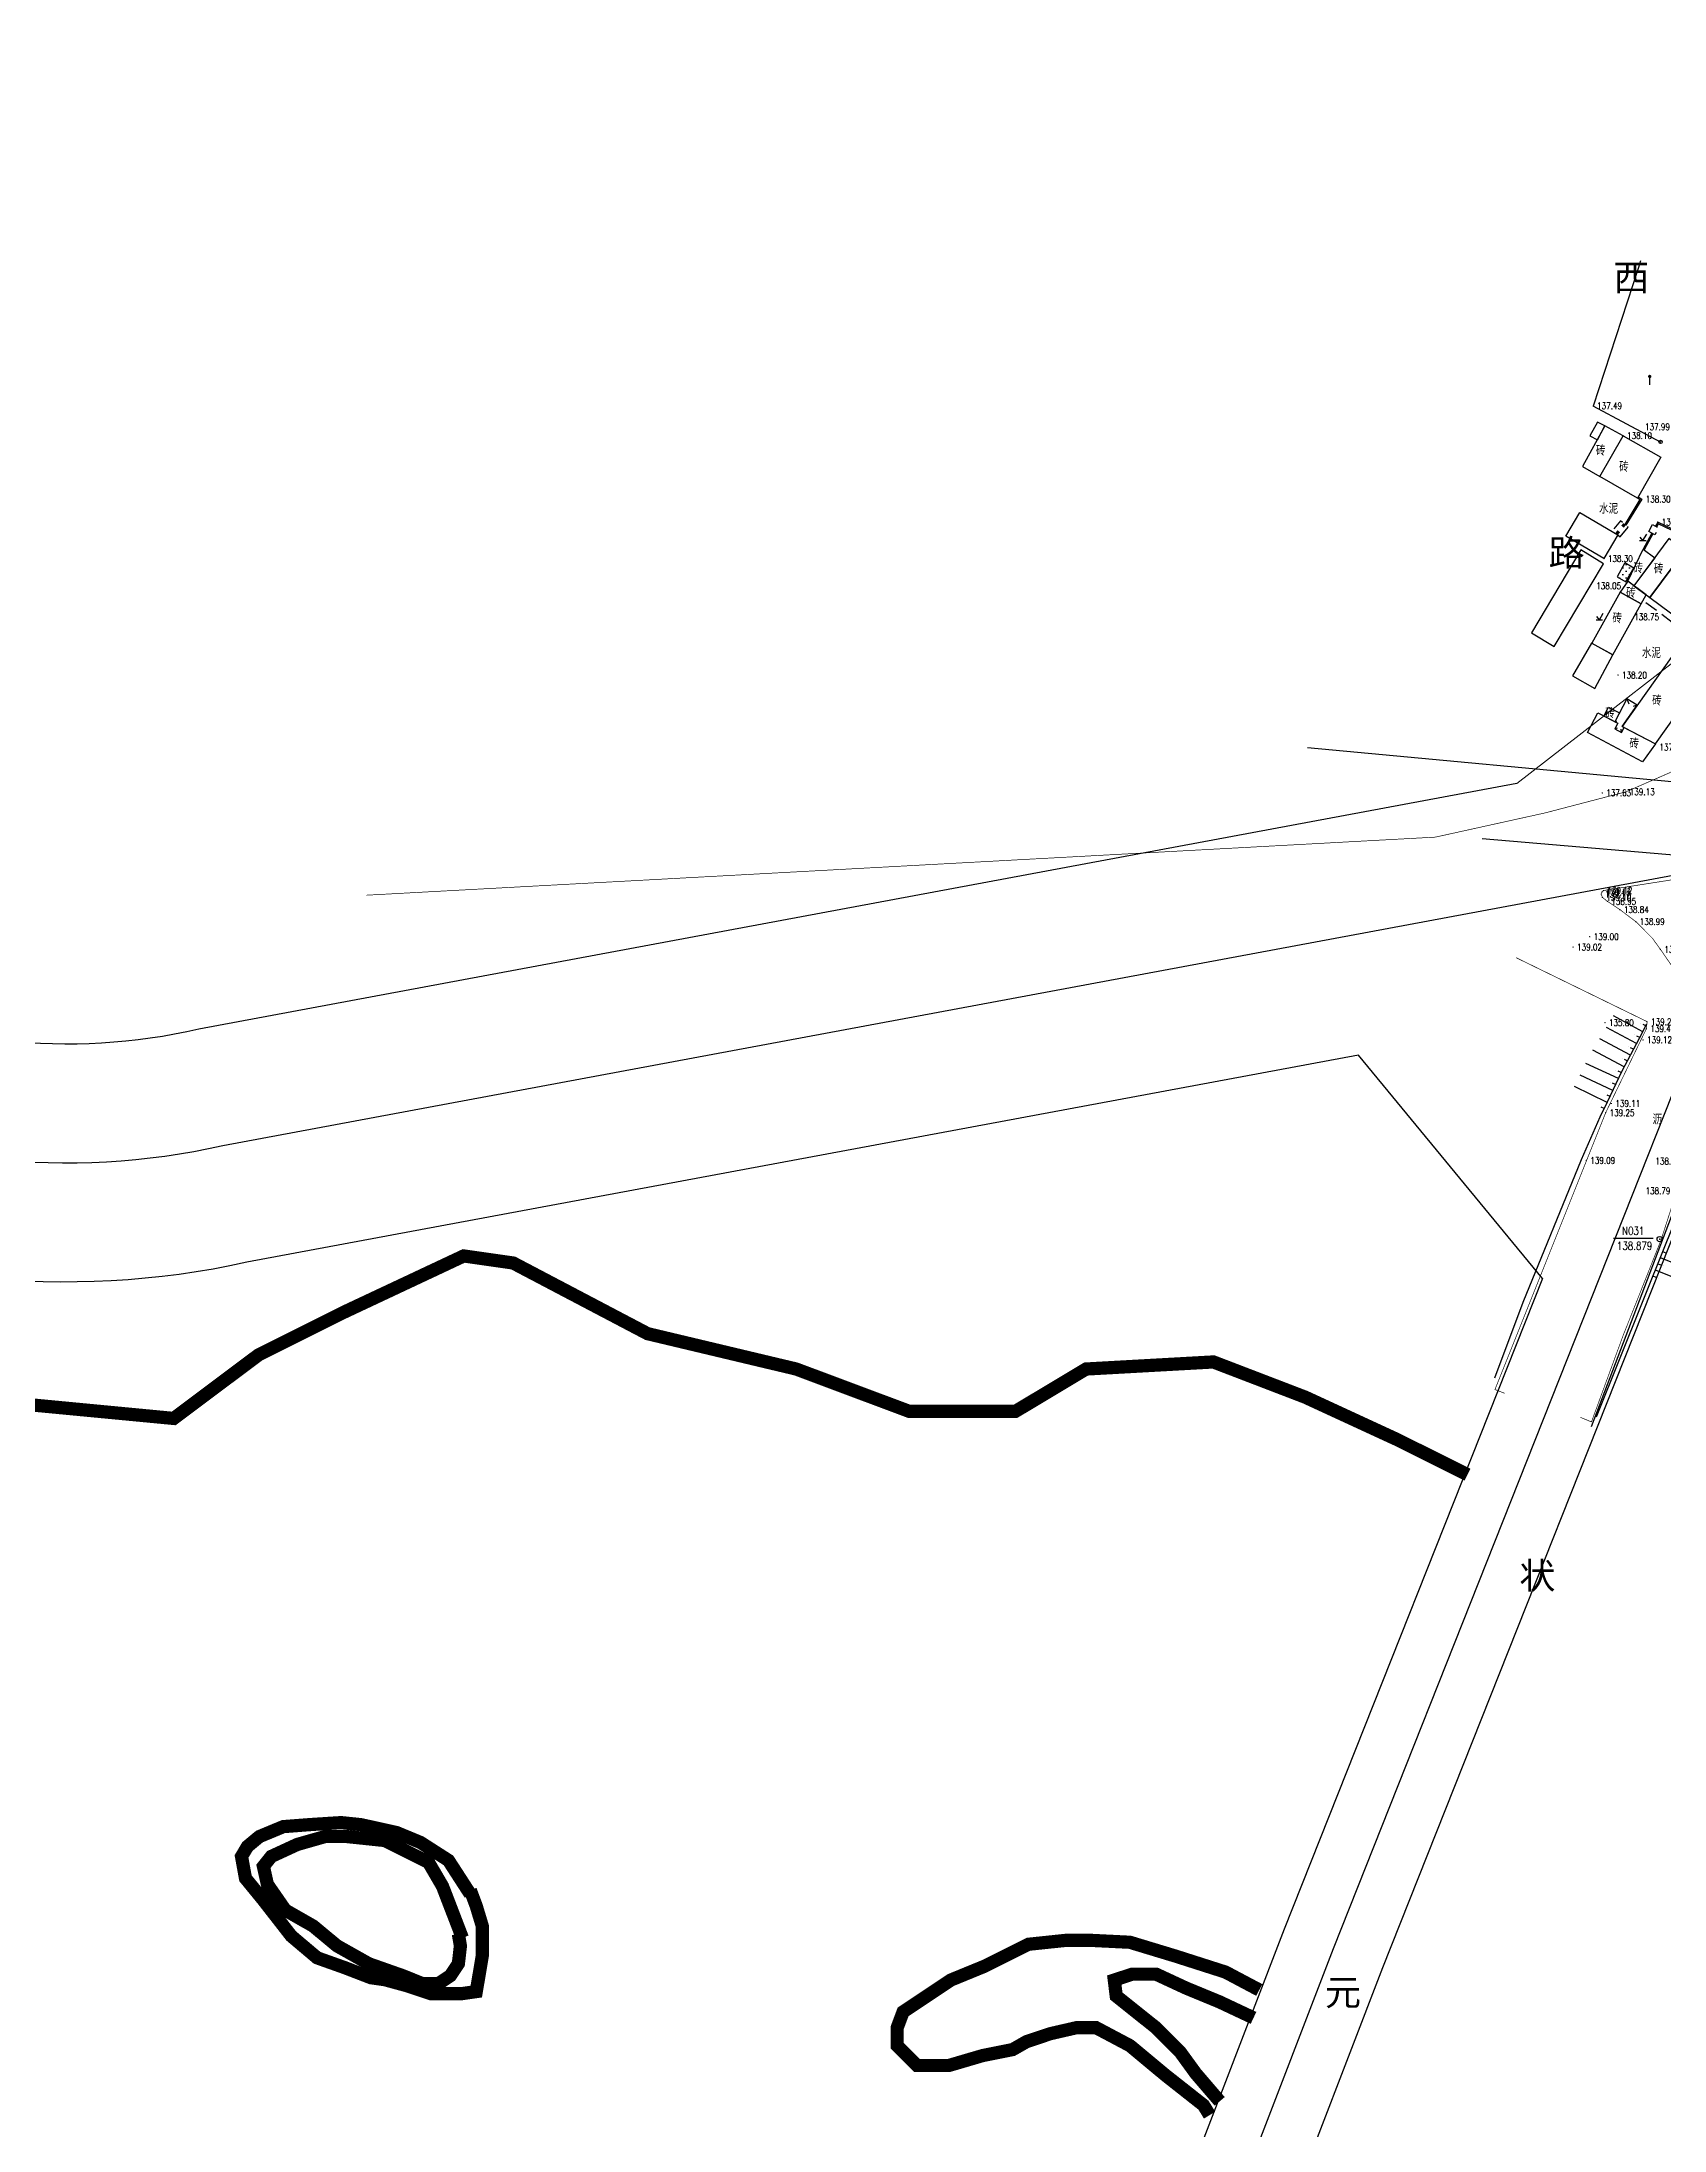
# Model space of a CAD drawing. Extents: x 529262 to 576451, y 2694391 to 2717535.
# Drawn here: x 563567.3 to 563812.8, y 2711219.7 to 2711535.7 of the extents above; entities that cross this region are included whole.
import ezdxf
from ezdxf.enums import TextEntityAlignment as Align
from ezdxf.xclip import XClip

# ---------------------------------------------------------------- set-up
doc = ezdxf.new("R2010")
doc.units = 0
doc.header["$XCLIPFRAME"] = 0
doc.linetypes.add('X5', pattern=[3, 2, -1])
for name, color, linetype in [('DLDW', 8, 'Continuous'), ('DLSS', 4, 'Continuous'), ('DMTZ', 8, 'Continuous'), ('GCD', 8, 'Continuous'), ('GXYZ', 8, 'Continuous'), ('JMD', 8, 'Continuous'), ('KZD', 8, 'Continuous'), ('PP-COM', 7, 'Continuous'), ('RD-中线', 40, 'Continuous'), ('RD-红线', 7, 'Continuous'), ('RD-路名', 7, 'Continuous'), ('ZBTZ', 8, 'Continuous'), ('ZJ', 7, 'Continuous'), ('河流', 4, 'Continuous')]:
    doc.layers.add(name, color=color, linetype=linetype)
doc.styles.add('HZ', font='rs.shx', dxfattribs={"width": 0.8, "bigfont": 'hztxt.shx'})
doc.styles.add('romanc', font='romanc.shx', dxfattribs={"width": 0.8})
doc.styles.add('黑体', font='simhei.ttf')
doc.linetypes.add('1161', pattern='A,0,[149,AAA.SHX,S=0.15,R=0,X=0,Y=0],-1.6', length=1.6)
doc.linetypes.add('444', pattern='A,4.5,[145,AAA.SHX,S=1,R=0,X=0,Y=1],4.5,-0.5,[146,AAA.SHX,S=1,R=0,X=0,Y=0],-0.5', length=10)

# ---------------------------------------------------------------- blocks, each defined once
blk = doc.blocks.new('A$C19FD0107')
at = {"layer": 'RD-中线', "color": 8, "linetype": 'Continuous', "flags": 128}
for points in [[(-7169.8, 17021.55), (-7403.32, 16978.02, -0.166572), (-7472.6, 16985.57), (-7618.92, 17055.64, 0.028698), (-7639.19, 17063.96), (-7704.69, 17086.53, -0.008019), (-7728.81, 17095.28), (-7905.62, 17162.63, 0.0103), (-7936.66, 17173.72), (-8246.28, 17277.27, -0.020432), (-8284.46, 17291.8), (-8672.27, 17457.8, 0.178017), (-8851.47, 17467.15), (-8908.82, 17449.4, -0.125365), (-9059.2, 17441.75, -0.089276), (-9159.68, 17481.5, 0.27148), (-9422.56, 17487.97), (-9683.77, 17343.37, -0.201718), (-9915.03, 17318.42), (-10135.93, 17384.49)], [(-7393.3, 16445.91), (-7331.33, 16606.32, 0.001946), (-7330.5, 16608.5), (-7322.99, 16628.38, -0.001527), (-7322.34, 16630.1), (-7235.29, 16856.55), (-7172.96, 17013.59, -0.014267), (-7166.2, 17029.31), (-7165.18, 17031.49)]]:
    blk.add_lwpolyline(points, format="xyb", dxfattribs=at)
at = {"layer": 'RD-红线', "color": 8, "linetype": 'Continuous', "flags": 128}
for points in [[(-7207.55, 17032.82), (-7406.97, 16995.66, -0.167296), (-7464.89, 17001.84), (-7611.14, 17071.88, 0.028698), (-7633.32, 17080.98), (-7698.83, 17103.55, -0.008019), (-7722.41, 17112.1), (-7899.22, 17179.45, 0.0103), (-7930.95, 17190.79), (-8240.58, 17294.34, -0.020432), (-8277.38, 17308.35), (-8665.18, 17474.35, 0.178017), (-8856.8, 17484.35), (-8914.14, 17466.59, -0.125365), (-9055.65, 17459.4, -0.089276), (-9150.2, 17496.8, 0.27148), (-9431.28, 17503.72), (-9692.49, 17359.12, -0.201718), (-9909.87, 17335.67), (-10130.78, 17401.74)], [(-7203.65, 16957.95), (-7231.47, 16991.74), (-7399.71, 16960.39, -0.166011), (-7480.31, 16969.31), (-7626.69, 17039.41, 0.028698), (-7645.05, 17046.94), (-7710.56, 17069.51, -0.008019), (-7735.22, 17078.46), (-7912.03, 17145.81, 0.0103), (-7942.37, 17156.65), (-8251.99, 17260.2, -0.020432), (-8291.54, 17275.25), (-8679.35, 17441.26, 0.178017), (-8846.15, 17449.96), (-8903.49, 17432.2, -0.096592), (-9026.42, 17418.92, -0.096592)]]:
    blk.add_lwpolyline(points, format="xyb", dxfattribs=at)
at = {"layer": 'RD-红线', "color": 8, "linetype": 'Continuous', "lineweight": 5}
blk.add_lwpolyline([(-7207.55, 17032.82), (-7171.36, 17060.91, 0.24251)], format="xyb", dxfattribs=at)
at = {"layer": 'RD-红线', "color": 8, "linetype": 'Continuous'}
for points in [[(-7174.94, 16986.91), (-7227.83, 16853.63), (-7313.4, 16631.05)], [(-7203.65, 16957.95), (-7242.74, 16859.46), (-7325.37, 16644.5)]]:
    blk.add_lwpolyline(points, dxfattribs=at)
at = {"layer": '河流', "color": 8, "const_width": 2}
for points in [[(-7214.99, 16928.25), (-7225.61, 16933.55), (-7239.52, 16939.97), (-7253.44, 16945.31), (-7272.7, 16944.24), (-7283.4, 16937.83), (-7299.46, 16937.83), (-7316.58, 16944.24), (-7339.06, 16949.59), (-7359.39, 16960.28), (-7366.88, 16961.35), (-7385.08, 16952.8), (-7397.92, 16946.38), (-7410.76, 16936.76), (-7435.75, 16939.14)], [(-7365.88, 16864.77), (-7369.19, 16869.88), (-7373.41, 16872.59), (-7377.02, 16874.09), (-7382.44, 16875.29), (-7385.45, 16875.6), (-7390.27, 16875.29), (-7394.18, 16874.99), (-7397.79, 16873.49), (-7399.6, 16871.99), (-7400.5, 16870.48), (-7399.9, 16867.17), (-7397.19, 16863.86), (-7392.98, 16858.45), (-7389.06, 16855.14), (-7384.85, 16853.64), (-7380.93, 16852.13), (-7378.83, 16851.83), (-7375.51, 16850.93), (-7371.9, 16849.73), (-7367.08, 16849.73), (-7364.98, 16850.03), (-7364.07, 16855.44), (-7364.07, 16859.95), (-7364.98, 16862.96), (-7365.88, 16865.37)], [(-7365.88, 16864.77), (-7369.19, 16869.88), (-7373.41, 16872.59), (-7377.02, 16874.09), (-7382.44, 16875.29), (-7385.45, 16875.6), (-7390.27, 16875.29), (-7394.18, 16874.99), (-7397.79, 16873.49), (-7399.6, 16871.99), (-7400.5, 16870.48), (-7399.9, 16867.17), (-7397.19, 16863.86), (-7392.98, 16858.45), (-7389.06, 16855.14), (-7384.85, 16853.64), (-7380.93, 16852.13), (-7378.83, 16851.83), (-7375.51, 16850.93), (-7371.9, 16849.73), (-7367.08, 16849.73), (-7364.98, 16850.03), (-7364.07, 16855.44), (-7364.07, 16859.95), (-7364.98, 16862.96), (-7365.88, 16865.37)], [(-7367.08, 16858.15), (-7370.09, 16865.97), (-7372.2, 16869.58), (-7378.83, 16872.89), (-7384.55, 16873.49), (-7387.86, 16873.49), (-7392.07, 16872.29), (-7395.99, 16870.48), (-7397.19, 16868.98), (-7396.59, 16866.27), (-7393.88, 16862.36), (-7389.66, 16859.95), (-7386.05, 16856.95), (-7381.23, 16854.24), (-7376.12, 16852.44), (-7373.11, 16851.23), (-7370.7, 16851.23), (-7368.89, 16852.44), (-7367.69, 16854.24), (-7367.38, 16856.95), (-7367.69, 16858.75)], [(-7367.08, 16858.15), (-7370.09, 16865.97), (-7372.2, 16869.58), (-7378.83, 16872.89), (-7384.55, 16873.49), (-7387.86, 16873.49), (-7392.07, 16872.29), (-7395.99, 16870.48), (-7397.19, 16868.98), (-7396.59, 16866.27), (-7393.88, 16862.36), (-7389.66, 16859.95), (-7386.05, 16856.95), (-7381.23, 16854.24), (-7376.12, 16852.44), (-7373.11, 16851.23), (-7370.7, 16851.23), (-7368.89, 16852.44), (-7367.69, 16854.24), (-7367.38, 16856.95), (-7367.69, 16858.75)], [(-7246.5, 16850.27), (-7251.61, 16852.98), (-7259.14, 16855.39), (-7266.07, 16857.49), (-7272.09, 16857.79), (-7275.7, 16857.79), (-7281.42, 16857.19), (-7288.04, 16853.88), (-7293.16, 16851.78), (-7295.87, 16849.97), (-7300.39, 16846.97), (-7301.29, 16844.56), (-7301.29, 16841.85), (-7300.69, 16841.25), (-7298.28, 16838.85), (-7293.46, 16838.85), (-7288.35, 16840.35), (-7283.83, 16841.25), (-7281.72, 16842.45), (-7278.11, 16843.66), (-7274.19, 16844.56), (-7271.18, 16844.56), (-7266.07, 16841.85), (-7260.65, 16837.34), (-7254.93, 16832.83), (-7254.02, 16831.33)], [(-7246.5, 16850.27), (-7251.61, 16852.98), (-7259.14, 16855.39), (-7266.07, 16857.49), (-7272.09, 16857.79), (-7275.7, 16857.79), (-7281.42, 16857.19), (-7288.04, 16853.88), (-7293.16, 16851.78), (-7295.87, 16849.97), (-7300.39, 16846.97), (-7301.29, 16844.56), (-7301.29, 16841.85), (-7300.69, 16841.25), (-7298.28, 16838.85), (-7293.46, 16838.85), (-7288.35, 16840.35), (-7283.83, 16841.25), (-7281.72, 16842.45), (-7278.11, 16843.66), (-7274.19, 16844.56), (-7271.18, 16844.56), (-7266.07, 16841.85), (-7260.65, 16837.34), (-7254.93, 16832.83), (-7254.02, 16831.33)], [(-7247.37, 16846.05), (-7252.49, 16848.46), (-7257.6, 16850.57), (-7262.12, 16852.67), (-7265.73, 16852.67), (-7268.44, 16851.77), (-7268.14, 16849.36), (-7262.12, 16844.55), (-7258.51, 16840.94), (-7256.1, 16837.63), (-7252.49, 16833.42)], [(-7247.37, 16846.05), (-7252.49, 16848.46), (-7257.6, 16850.57), (-7262.12, 16852.67), (-7265.73, 16852.67), (-7268.44, 16851.77), (-7268.14, 16849.36), (-7262.12, 16844.55), (-7258.51, 16840.94), (-7256.1, 16837.63), (-7252.49, 16833.42)]]:
    blk.add_lwpolyline(points, dxfattribs=at)
blk = doc.blocks.new('gc002')
at = {"color": 8, "const_width": 1}
blk.add_lwpolyline([(-0.5, 0), (0.5, 0)], dxfattribs=at)
blk = doc.blocks.new('gc123')
at = {"color": 8}
for p, q in [((-1, 0), (1, 0)), ((0, 0), (-0.8, 1)), ((0, 0), (1.2, 2))]:
    blk.add_line(p, q, dxfattribs=at)
blk = doc.blocks.new('GC200')
at = {"linetype": 'Continuous', "const_width": 0.2, "flags": 128}
blk.add_lwpolyline([(-0.1, 0, 1), (0.1, 0, 1)], format="xyb", close=True, dxfattribs=at)
blk = doc.blocks.new('gc165')
at = {"color": 8}
blk.add_line((0, 0), (0, 2), dxfattribs=at)
at = {"color": 8, "const_width": 0.5}
blk.add_lwpolyline([(-0.25, 2.5, 1), (0.25, 2.5, 1)], format="xyb", close=True, dxfattribs=at)
blk = doc.blocks.new('gc170')
at = {"color": 8, "linetype": 'Continuous'}
blk.add_circle((0, 0), 0.5, dxfattribs=at)
blk = doc.blocks.new('gc117')
at = {"color": 8}
blk.add_circle((0, 0), 0.8, dxfattribs=at)
blk.add_point((0, 0), dxfattribs=at)

msp = doc.modelspace()

# ---------------------------------------------------------------- hatches: boundary and pattern name
at = {"layer": 'DLDW', "linetype": 'Continuous', "lineweight": -2}
h = msp.add_hatch(dxfattribs=at)
h.set_pattern_fill('1061', color=256, scale=0.5, style=0)
h.set_pattern_definition([(0, (114.99765, 2.56804), (0.5, 0.5), [0, -1]), (0, (115.49765, 3.06804), (0.5, 0.5), [0, -1])])
h.paths.add_polyline_path([(563805.625, 2711454.74), (563806.957, 2711453.965), (563808.163, 2711456.039), (563806.831, 2711456.814)])

# ---------------------------------------------------------------- linework, layer by layer
at = {"layer": 'DLDW', "linetype": 'Continuous', "lineweight": -2, "flags": 128}
for points, elevation in [([(563803.795, 2711477.545), (563802.678, 2711478.141), (563801.491, 2711476.052), (563802.665, 2711475.426)], 137.263), ([(563805.625, 2711454.74), (563806.957, 2711453.965), (563808.163, 2711456.039), (563806.831, 2711456.814)], 138.151)]:
    msp.add_lwpolyline(points, close=True, dxfattribs=dict(at, elevation=elevation))
at = {"layer": 'DLSS', "linetype": 'Continuous', "const_width": 0.1, "flags": 128}
for points in [[(563876.028, 2711521.486), (563839.516, 2711453.193), (563836.721, 2711447.607), (563836.417, 2711447.185), (563830.588, 2711440.046), (563821.426, 2711430.509), (563818.307, 2711427.91), (563813.569, 2711425.062), (563806.966, 2711422.185), (563794.742, 2711418.994), (563778.152, 2711415.331), (563616.401, 2711406.543)], [(563790.345, 2711397.093), (563810.181, 2711387.407), (563810.075, 2711386.345), (563803.904, 2711373.621)], [(563803.904, 2711373.621), (563792.272, 2711344.533), (563787.154, 2711331.732), (563788.618, 2711331.175)]]:
    msp.add_lwpolyline(points, dxfattribs=at)
msp.add_lwpolyline([(563803.579, 2711407.249), (563803.35, 2711407.012), (563803.233, 2711406.696), (563803.417, 2711406.217), (563804.163, 2711405.612), (563806.069, 2711404.354), (563808.48, 2711402.54), (563810.977, 2711400.032), (563812.199, 2711398.34), (563813.806, 2711396.014), (563814.391, 2711395.91), (563814.708, 2711396.3), (563815.241, 2711397.345), (563819.586, 2711409.079), (563819.54, 2711409.683), (563819.325, 2711409.71)], close=True, dxfattribs=at)
at = {"layer": 'DLSS', "linetype": 'Continuous', "lineweight": -2, "const_width": 0.1, "flags": 128}
msp.add_lwpolyline([(563842.88, 2711404.403), (563839.755, 2711401.702), (563837.416, 2711399.395), (563834.773, 2711396.557), (563831.722, 2711393.29), (563829.063, 2711389.946), (563826.913, 2711386.655), (563824.85, 2711382.971), (563820.093, 2711374.077), (563815.084, 2711363.066), (563812.278, 2711354.336), (563806.575, 2711339.989), (563801.758, 2711326.839), (563800.091, 2711327.53)], dxfattribs=at)
at = {"layer": 'DMTZ', "linetype": 'Continuous', "lineweight": -2}
for p, q in [((563808.586, 2711384.115), (563804.032, 2711386.522)), ((563809.528, 2711385.879), (563805.074, 2711388.279)), ((563809.054, 2711384.999), (563808.614, 2711385.236)), ((563810.003, 2711386.759), (563809.563, 2711386.997)), ((563806.717, 2711380.579), (563801.98, 2711383.083)), ((563807.652, 2711382.347), (563803.006, 2711384.802)), ((563808.119, 2711383.231), (563807.677, 2711383.464)), ((563804.992, 2711376.97), (563800.045, 2711379.285)), ((563805.839, 2711378.782), (563800.925, 2711381.081)), ((563806.263, 2711379.688), (563805.81, 2711379.9)), ((563807.184, 2711381.463), (563806.742, 2711381.696)), ((563804.141, 2711375.16), (563799.214, 2711377.606)), ((563804.568, 2711376.065), (563804.115, 2711376.277)), ((563805.416, 2711377.876), (563804.963, 2711378.088)), ((563803.697, 2711374.265), (563803.249, 2711374.487))]:
    msp.add_line(p, q, dxfattribs=at)
at = {"layer": 'DMTZ', "linetype": 'Continuous'}
for p, q in [((563811.78, 2711350.777, 138.2), (563812.244, 2711350.591, 138.2)), ((563812.152, 2711351.705, 138.2), (563818.148, 2711349.3, 138.2)), ((563812.524, 2711352.633, 138.2), (563812.988, 2711352.447, 138.2)), ((563811.036, 2711348.92, 138.2), (563811.5, 2711348.734, 138.2)), ((563811.408, 2711349.849, 138.2), (563817.564, 2711347.38, 138.2))]:
    msp.add_line(p, q, dxfattribs=at)
at = {"layer": 'DMTZ', "linetype": 'Continuous', "lineweight": -2, "flags": 128}
msp.add_lwpolyline([(563787.122, 2711333.517), (563791.445, 2711344.975), (563800.25, 2711366.556), (563803.082, 2711373.025), (563804.207, 2711375.293), (563806.394, 2711379.967), (563809.019, 2711384.933), (563810.161, 2711387.053)], dxfattribs=at)
at = {"layer": 'DMTZ', "linetype": 'Continuous', "lineweight": -2, "elevation": 138.2, "flags": 128}
msp.add_lwpolyline([(563816.751, 2711363.005), (563816.704, 2711362.877), (563813.002, 2711353.824), (563802.475, 2711327.573)], dxfattribs=at)
at = {"layer": 'GXYZ', "linetype": 'Continuous', "lineweight": -2}
for p, q in [((563813.903, 2711423.721), (563758.812, 2711428.818)), ((563864.998, 2711408.276), (563785.232, 2711415.055))]:
    msp.add_line(p, q, dxfattribs=at)
at = {"layer": 'JMD', "linetype": 'Continuous', "lineweight": -2}
for p, q in [((563807.089, 2711462.736), (563806.918, 2711462.84)), ((563811.48, 2711462.432), (563811.657, 2711462.339)), ((563810.224, 2711460.122), (563810.4, 2711460.028)), ((563807.097, 2711436.259, 140.838), (563807.395, 2711435.489)), ((563805.287, 2711432.8), (563805.601, 2711432.879)), ((563808.689, 2711435.3), (563808.076, 2711435.115)), ((563805.295, 2711431.743), (563805.679, 2711431.852)), ((563806.311, 2711431.142), (563806.272, 2711431.675))]:
    msp.add_line(p, q, dxfattribs=at)
at = {"layer": 'JMD', "linetype": 'Continuous', "lineweight": -2, "flags": 128}
for points in [[(563803.022, 2711469.9), (563806.542, 2711476.08), (563803.795, 2711477.545), (563800.399, 2711471.394)], [(563809.278, 2711450.615), (563810.048, 2711452.002), (563807.254, 2711454.078), (563806.076, 2711452.393)], [(563798.911, 2711439.758), (563802.29, 2711437.828), (563804.992, 2711442.898), (563801.758, 2711444.694)], [(563811.447, 2711429.424), (563818.431, 2711439.24), (563813.805, 2711442.531), (563806.413, 2711432.083)], [(563803.648, 2711433.658), (563804.353, 2711435.005), (563805.992, 2711434.147), (563805.287, 2711432.8)]]:
    msp.add_lwpolyline(points, close=True, dxfattribs=at)
for points, elevation in [([(563806.542, 2711476.08), (563812.261, 2711472.823), (563808.741, 2711466.643), (563803.022, 2711469.9)], 138.805), ([(563805.773, 2711461.072), (563803.643, 2711457.47), (563797.888, 2711460.873), (563800.018, 2711464.475)], 138.35), ([(563796.11, 2711444.181), (563803.598, 2711456.702), (563800.139, 2711458.782), (563792.697, 2711446.228)], 136.22), ([(563808.194, 2711453.38), (563810.579, 2711451.607), (563815.872, 2711458.728), (563813.488, 2711460.501)], 138.747), ([(563810.579, 2711451.607), (563818.602, 2711445.643), (563823.895, 2711452.764), (563815.872, 2711458.728)], 138.747), ([(563809.278, 2711450.615), (563806.076, 2711452.393), (563801.79, 2711444.676), (563804.992, 2711442.898)], 138.517), ([(563807.097, 2711436.259), (563805.287, 2711432.8), (563805.73, 2711432.568), (563805.295, 2711431.743), (563806.311, 2711431.142), (563806.722, 2711431.92), (563806.413, 2711432.083), (563808.689, 2711435.3)], 140.838), ([(563811.447, 2711429.424), (563809.497, 2711426.733), (563801.145, 2711431.145), (563802.727, 2711434.14), (563805.73, 2711432.568), (563805.295, 2711431.743), (563806.311, 2711431.142), (563806.722, 2711431.92), (563806.722, 2711431.92)], 137.9)]:
    msp.add_lwpolyline(points, close=True, dxfattribs=dict(at, elevation=elevation))
for points in [[(563808.741, 2711466.643), (563809.093, 2711466.416), (563806.797, 2711462.641)], [(563808.848, 2711466.83), (563809.362, 2711466.473), (563806.968, 2711462.537)]]:
    msp.add_lwpolyline(points, dxfattribs=at)
at = {"layer": 'JMD', "linetype": 'X5', "lineweight": -2, "flags": 128}
for points, elevation in [([(563806.113, 2711460.794), (563807.308, 2711462.259), (563806.146, 2711463.207), (563804.951, 2711461.742)], 138.35), ([(563810.458, 2711461.563), (563811.016, 2711462.625), (563811.901, 2711462.16), (563811.343, 2711461.097)], 138.476)]:
    msp.add_lwpolyline(points, close=True, dxfattribs=dict(at, elevation=elevation))
at = {"layer": 'JMD', "linetype": 'Continuous', "flags": 128}
for points in [[(563810.885, 2711461.338), (563809.563, 2711458.906)], [(563811.062, 2711461.245), (563809.725, 2711458.786)], [(563811.48, 2711462.432), (563811.458, 2711462.393)], [(563811.657, 2711462.339), (563811.635, 2711462.3)]]:
    msp.add_lwpolyline(points, dxfattribs=at)
at = {"layer": 'JMD', "linetype": 'Continuous', "lineweight": -2, "elevation": 139.245, "flags": 128}
for points in [[(563829.253, 2711454.673), (563811.779, 2711463.001), (563811.459, 2711462.392)], [(563829.139, 2711454.506), (563811.866, 2711462.738), (563811.635, 2711462.3)]]:
    msp.add_lwpolyline(points, dxfattribs=at)
at = {"layer": 'JMD', "linetype": 'Continuous', "flags": 128}
msp.add_lwpolyline([(563807.254, 2711454.078), (563809.563, 2711458.906), (563811.327, 2711457.594), (563808.194, 2711453.38)], close=True, dxfattribs=at)
at = {"layer": 'JMD', "linetype": 'X5', "lineweight": -2, "flags": 128}
msp.add_lwpolyline([(563818.602, 2711445.643), (563818.602, 2711445.643), (563818.005, 2711444.84), (563809.982, 2711450.804), (563810.579, 2711451.607)], dxfattribs=at)
at = {"layer": 'JMD', "linetype": '444', "lineweight": -2, "elevation": 138.24, "flags": 128}
msp.add_lwpolyline([(563801.765, 2711326.14), (563816.707, 2711365.317), (563820.683, 2711373.816), (563826.965, 2711385.446), (563831.267, 2711391.537), (563834.102, 2711394.868), (563839.63, 2711401.146), (563842.88, 2711404.403)], dxfattribs=at)
at = {"layer": 'KZD', "linetype": 'Continuous'}
msp.add_line((563805.077, 2711354.658, -138.879), (563811.077, 2711354.658, -138.879), dxfattribs=at)
at = {"layer": 'ZBTZ', "linetype": '1161', "flags": 128}
for points in [[(563802.067, 2711480.599), (563808.906, 2711501.6), (563809.213, 2711502.568)], [(563801.967, 2711480.599), (563812.16, 2711475.137)]]:
    msp.add_lwpolyline(points, dxfattribs=at)

# ---------------------------------------------------------------- block references
at = {"layer": 'DMTZ', "linetype": 'Continuous', "lineweight": -2, "xscale": 0.125, "yscale": 0.125}
for p in [(563808.262, 2711385.426), (563809.21, 2711387.186), (563807.323, 2711383.651), (563805.448, 2711380.069), (563806.389, 2711381.883), (563803.753, 2711376.446), (563804.6, 2711378.258)]:
    msp.add_blockref('GC200', p, dxfattribs=at)
at = {"layer": 'DMTZ', "linetype": 'Continuous', "xscale": 0.125, "yscale": 0.125}
for p in [(563812.615, 2711350.442, 138.2), (563811.871, 2711348.585, 138.2)]:
    msp.add_blockref('GC200', p, dxfattribs=at)
at = {"layer": 'GCD', "linetype": 'Continuous', "lineweight": -2}
ref = msp.add_blockref('GC200', (563802.017, 2711480.599, 137.493), dxfattribs=dict(at, xscale=0.5, yscale=0.5, zscale=0.5))
ref.add_attrib('height', '137.49', dxfattribs={"linetype": 'Continuous', "lineweight": -2, "height": 1, "style": 'HZ', "width": 0.8}).set_placement((563802.617, 2711480.599, 137.493), align=Align.MIDDLE_LEFT)
ref = msp.add_blockref('GC200', (563812.21, 2711475.137, 137.992), dxfattribs=dict(at, xscale=0.5, yscale=0.5, zscale=0.5))
ref.add_attrib('height', '137.99', dxfattribs={"linetype": 'Continuous', "lineweight": -2, "height": 1, "style": 'HZ', "width": 0.8}).set_placement((563809.863, 2711477.423, 137.992), align=Align.MIDDLE_LEFT)
at = {"layer": 'GCD', "linetype": 'Continuous'}
ref = msp.add_blockref('GC200', (563806.542, 2711476.08, 138.1), dxfattribs=dict(at, xscale=0.5, yscale=0.5, zscale=0.5))
ref.add_attrib('height', '138.10', dxfattribs={"linetype": 'Continuous', "height": 1, "style": 'HZ', "width": 0.8}).set_placement((563807.142, 2711476.08, 138.1), align=Align.MIDDLE_LEFT)
ref = msp.add_blockref('GC200', (563809.362, 2711466.473, 138.3), dxfattribs=dict(at, xscale=0.5, yscale=0.5, zscale=0.5))
ref.add_attrib('height', '138.30', dxfattribs={"linetype": 'Continuous', "height": 1, "style": 'HZ', "width": 0.8}).set_placement((563809.962, 2711466.473, 138.3), align=Align.MIDDLE_LEFT)
at = {"layer": 'GCD', "linetype": 'Continuous', "lineweight": -2}
ref = msp.add_blockref('GC200', (563811.779, 2711463.001, 138.411), dxfattribs=dict(at, xscale=0.5, yscale=0.5, zscale=0.5))
ref.add_attrib('height', '138.41', dxfattribs={"linetype": 'Continuous', "lineweight": -2, "height": 1, "style": 'HZ', "width": 0.8}).set_placement((563812.379, 2711463.001, 138.411), align=Align.MIDDLE_LEFT)
ref = msp.add_blockref('GC200', (563803.643, 2711457.47, 138.304), dxfattribs=dict(at, xscale=0.5, yscale=0.5, zscale=0.5))
ref.add_attrib('height', '138.30', dxfattribs={"linetype": 'Continuous', "lineweight": -2, "height": 1, "style": 'HZ', "width": 0.8}).set_placement((563804.243, 2711457.47, 138.304), align=Align.MIDDLE_LEFT)
ref = msp.add_blockref('GC200', (563806.076, 2711452.393, 138.052), dxfattribs=dict(at, xscale=0.5, yscale=0.5, zscale=0.5))
ref.add_attrib('height', '138.05', dxfattribs={"linetype": 'Continuous', "lineweight": -2, "height": 1, "style": 'HZ', "width": 0.8}).set_placement((563802.477, 2711453.354, 138.052), align=Align.MIDDLE_LEFT)
ref = msp.add_blockref('GC200', (563810.579, 2711451.607, 138.747), dxfattribs=dict(at, xscale=0.5, yscale=0.5, zscale=0.5))
ref.add_attrib('height', '138.75', dxfattribs={"linetype": 'Continuous', "lineweight": -2, "height": 1, "style": 'HZ', "width": 0.8}).set_placement((563808.222, 2711448.651, 138.747), align=Align.MIDDLE_LEFT)
ref = msp.add_blockref('GC200', (563805.783, 2711439.853, 138.202), dxfattribs=dict(at, xscale=0.5, yscale=0.5, zscale=0.5))
ref.add_attrib('height', '138.20', dxfattribs={"linetype": 'Continuous', "lineweight": -2, "height": 1, "style": 'HZ', "width": 0.8}).set_placement((563806.383, 2711439.853, 138.202), align=Align.MIDDLE_LEFT)
ref = msp.add_blockref('GC200', (563811.447, 2711429.424, 137.9), dxfattribs=dict(at, xscale=0.5, yscale=0.5, zscale=0.5))
ref.add_attrib('height', '137.90', dxfattribs={"linetype": 'Continuous', "lineweight": -2, "height": 1, "style": 'HZ', "width": 0.8}).set_placement((563812.047, 2711428.924, 137.9), align=Align.MIDDLE_LEFT)
ref = msp.add_blockref('GC200', (563803.394, 2711422.022, 137.631), dxfattribs=dict(at, xscale=0.5, yscale=0.5, zscale=0.5))
ref.add_attrib('height', '137.63', dxfattribs={"linetype": 'Continuous', "lineweight": -2, "height": 1, "style": 'HZ', "width": 0.8}).set_placement((563803.994, 2711422.022, 137.631), align=Align.MIDDLE_LEFT)
at = {"layer": 'GCD', "linetype": 'Continuous'}
ref = msp.add_blockref('GC200', (563806.959, 2711422.183, 139.126), dxfattribs=dict(at, xscale=0.5, yscale=0.5, zscale=0.5))
ref.add_attrib('height', '139.13', dxfattribs={"linetype": 'Continuous', "height": 1, "style": 'HZ', "width": 0.8}).set_placement((563807.559, 2711422.183, 139.126), align=Align.MIDDLE_LEFT)
ref = msp.add_blockref('GC200', (563803.343, 2711407.01, 139.129), dxfattribs=dict(at, xscale=0.5, yscale=0.5, zscale=0.5))
ref.add_attrib('height', '139.13', dxfattribs={"linetype": 'Continuous', "height": 1, "style": 'HZ', "width": 0.8}).set_placement((563803.943, 2711407.01, 139.129), align=Align.MIDDLE_LEFT)
ref = msp.add_blockref('GC200', (563803.572, 2711407.247, 139.123), dxfattribs=dict(at, xscale=0.5, yscale=0.5, zscale=0.5))
ref.add_attrib('height', '139.12', dxfattribs={"linetype": 'Continuous', "height": 1, "style": 'HZ', "width": 0.8}).set_placement((563804.172, 2711407.247, 139.123), align=Align.MIDDLE_LEFT)
ref = msp.add_blockref('GC200', (563803.226, 2711406.694, 139.11), dxfattribs=dict(at, xscale=0.5, yscale=0.5, zscale=0.5))
ref.add_attrib('height', '139.11', dxfattribs={"linetype": 'Continuous', "height": 1, "style": 'HZ', "width": 0.8}).set_placement((563803.826, 2711406.694, 139.11), align=Align.MIDDLE_LEFT)
ref = msp.add_blockref('GC200', (563803.41, 2711406.215, 139.099), dxfattribs=dict(at, xscale=0.5, yscale=0.5, zscale=0.5))
ref.add_attrib('height', '139.10', dxfattribs={"linetype": 'Continuous', "height": 1, "style": 'HZ', "width": 0.8}).set_placement((563804.01, 2711406.215, 139.099), align=Align.MIDDLE_LEFT)
ref = msp.add_blockref('GC200', (563804.156, 2711405.61, 138.949), dxfattribs=dict(at, xscale=0.5, yscale=0.5, zscale=0.5))
ref.add_attrib('height', '138.95', dxfattribs={"linetype": 'Continuous', "height": 1, "style": 'HZ', "width": 0.8}).set_placement((563804.756, 2711405.61, 138.949), align=Align.MIDDLE_LEFT)
ref = msp.add_blockref('GC200', (563806.062, 2711404.352, 138.843), dxfattribs=dict(at, xscale=0.5, yscale=0.5, zscale=0.5))
ref.add_attrib('height', '138.84', dxfattribs={"linetype": 'Continuous', "height": 1, "style": 'HZ', "width": 0.8}).set_placement((563806.662, 2711404.352, 138.843), align=Align.MIDDLE_LEFT)
ref = msp.add_blockref('GC200', (563808.473, 2711402.538, 138.992), dxfattribs=dict(at, xscale=0.5, yscale=0.5, zscale=0.5))
ref.add_attrib('height', '138.99', dxfattribs={"linetype": 'Continuous', "height": 1, "style": 'HZ', "width": 0.8}).set_placement((563809.073, 2711402.538, 138.992), align=Align.MIDDLE_LEFT)
ref = msp.add_blockref('GC200', (563798.987, 2711398.693, 139.021), dxfattribs=dict(at, xscale=0.5, yscale=0.5, zscale=0.5))
ref.add_attrib('height', '139.02', dxfattribs={"linetype": 'Continuous', "height": 1, "style": 'HZ', "width": 0.8}).set_placement((563799.587, 2711398.693, 139.021), align=Align.MIDDLE_LEFT)
ref = msp.add_blockref('GC200', (563801.497, 2711400.264, 139.003), dxfattribs=dict(at, xscale=0.5, yscale=0.5, zscale=0.5))
ref.add_attrib('height', '139.00', dxfattribs={"linetype": 'Continuous', "height": 1, "style": 'HZ', "width": 0.8}).set_placement((563802.097, 2711400.264, 139.003), align=Align.MIDDLE_LEFT)
ref = msp.add_blockref('GC200', (563812.192, 2711398.338, 139.114), dxfattribs=dict(at, xscale=0.5, yscale=0.5, zscale=0.5))
ref.add_attrib('height', '139.11', dxfattribs={"linetype": 'Continuous', "height": 1, "style": 'HZ', "width": 0.8}).set_placement((563812.792, 2711398.338, 139.114), align=Align.MIDDLE_LEFT)
at = {"layer": 'GCD', "linetype": 'Continuous', "lineweight": -2}
ref = msp.add_blockref('GC200', (563803.799, 2711387.251, 135.8), dxfattribs=dict(at, xscale=0.5, yscale=0.5, zscale=0.5))
ref.add_attrib('height', '135.80', dxfattribs={"linetype": 'Continuous', "lineweight": -2, "height": 1, "style": 'HZ', "width": 0.8}).set_placement((563804.399, 2711387.251, 135.8), align=Align.MIDDLE_LEFT)
at = {"layer": 'GCD', "linetype": 'Continuous'}
ref = msp.add_blockref('GC200', (563810.068, 2711386.343, 139.48), dxfattribs=dict(at, xscale=0.5, yscale=0.5, zscale=0.5))
ref.add_attrib('height', '139.48', dxfattribs={"linetype": 'Continuous', "height": 1, "style": 'HZ', "width": 0.8}).set_placement((563810.668, 2711386.343, 139.48), align=Align.MIDDLE_LEFT)
ref = msp.add_blockref('GC200', (563810.175, 2711387.378, 139.265), dxfattribs=dict(at, xscale=0.5, yscale=0.5, zscale=0.5))
ref.add_attrib('height', '139.27', dxfattribs={"linetype": 'Continuous', "height": 1, "style": 'HZ', "width": 0.8}).set_placement((563810.775, 2711387.378, 139.265), align=Align.MIDDLE_LEFT)
at = {"layer": 'GCD', "linetype": 'Continuous', "lineweight": -2}
ref = msp.add_blockref('GC200', (563809.568, 2711384.64, 139.117), dxfattribs=dict(at, xscale=0.5, yscale=0.5, zscale=0.5))
ref.add_attrib('height', '139.12', dxfattribs={"linetype": 'Continuous', "lineweight": -2, "height": 1, "style": 'HZ', "width": 0.8}).set_placement((563810.168, 2711384.64, 139.117), align=Align.MIDDLE_LEFT)
at = {"layer": 'GCD', "linetype": 'Continuous'}
ref = msp.add_blockref('GC200', (563803.897, 2711373.619, 139.25), dxfattribs=dict(at, xscale=0.5, yscale=0.5, zscale=0.5))
ref.add_attrib('height', '139.25', dxfattribs={"linetype": 'Continuous', "height": 1, "style": 'HZ', "width": 0.8}).set_placement((563804.497, 2711373.619, 139.25), align=Align.MIDDLE_LEFT)
at = {"layer": 'GCD', "linetype": 'Continuous', "lineweight": -2}
ref = msp.add_blockref('GC200', (563804.768, 2711375.023, 139.107), dxfattribs=dict(at, xscale=0.5, yscale=0.5, zscale=0.5))
ref.add_attrib('height', '139.11', dxfattribs={"linetype": 'Continuous', "lineweight": -2, "height": 1, "style": 'HZ', "width": 0.8}).set_placement((563805.368, 2711375.023, 139.107), align=Align.MIDDLE_LEFT)
ref = msp.add_blockref('GC200', (563800.974, 2711366.407, 139.091), dxfattribs=dict(at, xscale=0.5, yscale=0.5, zscale=0.5))
ref.add_attrib('height', '139.09', dxfattribs={"linetype": 'Continuous', "lineweight": -2, "height": 1, "style": 'HZ', "width": 0.8}).set_placement((563801.574, 2711366.407, 139.091), align=Align.MIDDLE_LEFT)
at = {"layer": 'GCD', "linetype": 'Continuous'}
ref = msp.add_blockref('GC200', (563816.815, 2711365.28, 138.812), dxfattribs=dict(at, xscale=0.5, yscale=0.5, zscale=0.5))
ref.add_attrib('height', '138.81', dxfattribs={"linetype": 'Continuous', "height": 1, "style": 'HZ', "width": 0.8}).set_placement((563811.421, 2711366.298, 138.812), align=Align.MIDDLE_LEFT)
ref = msp.add_blockref('GC200', (563815.797, 2711361.861, 138.792), dxfattribs=dict(at, xscale=0.5, yscale=0.5, zscale=0.5))
ref.add_attrib('height', '138.79', dxfattribs={"linetype": 'Continuous', "height": 1, "style": 'HZ', "width": 0.8}).set_placement((563809.94, 2711361.803, 138.792), align=Align.MIDDLE_LEFT)
at = {"layer": 'JMD', "linetype": 'Continuous', "lineweight": -2, "xscale": 0.500000000043757, "yscale": 0.500000000043757, "rotation": 5.239106297185281}
msp.add_blockref('gc170', (563812.21, 2711475.137), dxfattribs=at)
at = {"layer": 'JMD', "linetype": 'Continuous', "lineweight": -2, "xscale": 0.4999999999648103, "yscale": 0.4999999999648103, "zscale": 0.4999999999648103}
for p, rotation in [((563805.737, 2711461.424, 276.7), 50.79588637318942), ((563806.616, 2711462.501, 276.822), 230.7958863731895)]:
    msp.add_blockref('gc002', p, dxfattribs=dict(at, rotation=rotation))
at = {"layer": 'KZD', "linetype": 'Continuous', "lineweight": -2, "xscale": 0.5, "yscale": 0.5}
msp.add_blockref('gc117', (563812.08, 2711354.499, 138.879), dxfattribs=at)
at = {"layer": 'PP-COM'}
ref = msp.add_blockref('A$C19FD0107', (570997.993, 2694390.603), dxfattribs=at)
XClip(ref).set_block_clipping_path([(-9366.4383134884, 14428.6043910822), (-3328.4480743363, 17452.7484863754)])
at = {"layer": 'ZBTZ', "linetype": 'Continuous', "lineweight": -2, "xscale": 0.5, "yscale": 0.5}
for name, p in [('gc165', (563810.573, 2711483.796)), ('gc123', (563809.529, 2711460.199)), ('gc123', (563802.952, 2711448.217))]:
    msp.add_blockref(name, p, dxfattribs=at)

# ---------------------------------------------------------------- texts
at = {"layer": 'JMD', "linetype": 'Continuous', "lineweight": -2, "style": 'HZ', "width": 0.8}
for p in [(563803.869, 2711473.804), (563807.391, 2711471.362), (563812.636, 2711455.901), (563806.372, 2711448.439), (563812.376, 2711435.978), (563805.298, 2711434.067), (563808.945, 2711429.475)]:
    msp.add_text('砖', height=1.5, dxfattribs=at).set_placement(p, align=Align.MIDDLE_RIGHT)
at = {"layer": 'JMD', "linetype": 'Continuous', "style": 'HZ', "width": 0.8}
for p in [(563809.551, 2711456.031), (563808.434, 2711452.301)]:
    msp.add_text('砖', height=1.5, dxfattribs=at).set_placement(p, align=Align.MIDDLE_RIGHT)
at = {"layer": 'KZD', "linetype": 'Continuous', "style": 'romanc', "width": 0.8}
msp.add_text('138.879', height=1.2, dxfattribs=at).set_placement((563805.614, 2711353.484), align=Align.MIDDLE_LEFT)
msp.add_text('N031', height=1.2, dxfattribs=at).set_placement((563808.077, 2711355.758, -138.879), align=Align.MIDDLE)
at = {"layer": 'RD-路名', "color": 7, "linetype": 'Continuous', "style": '黑体'}
for s, p in [('西', (563807.791, 2711499.946)), ('路', (563797.994, 2711458.442)), ('状', (563793.576, 2711303.657)), ('元', (563764.16, 2711240.392))]:
    msp.add_text(s, height=4, dxfattribs=at).set_placement(p, align=Align.MIDDLE)
at = {"layer": 'ZJ', "color": 8, "linetype": 'Continuous', "lineweight": -2, "style": 'HZ', "width": 0.8}
for p in [(563804.355, 2711465.125), (563810.838, 2711443.306)]:
    msp.add_text('水泥', height=1.5, dxfattribs=at).set_placement(p, align=Align.MIDDLE)
at = {"layer": 'ZJ', "color": 8, "linetype": 'Continuous', "style": 'HZ', "width": 0.8}
msp.add_text('沥', height=1.5, dxfattribs=at).set_placement((563811.719, 2711372.685), align=Align.MIDDLE)

doc.saveas('drawing.dxf')
